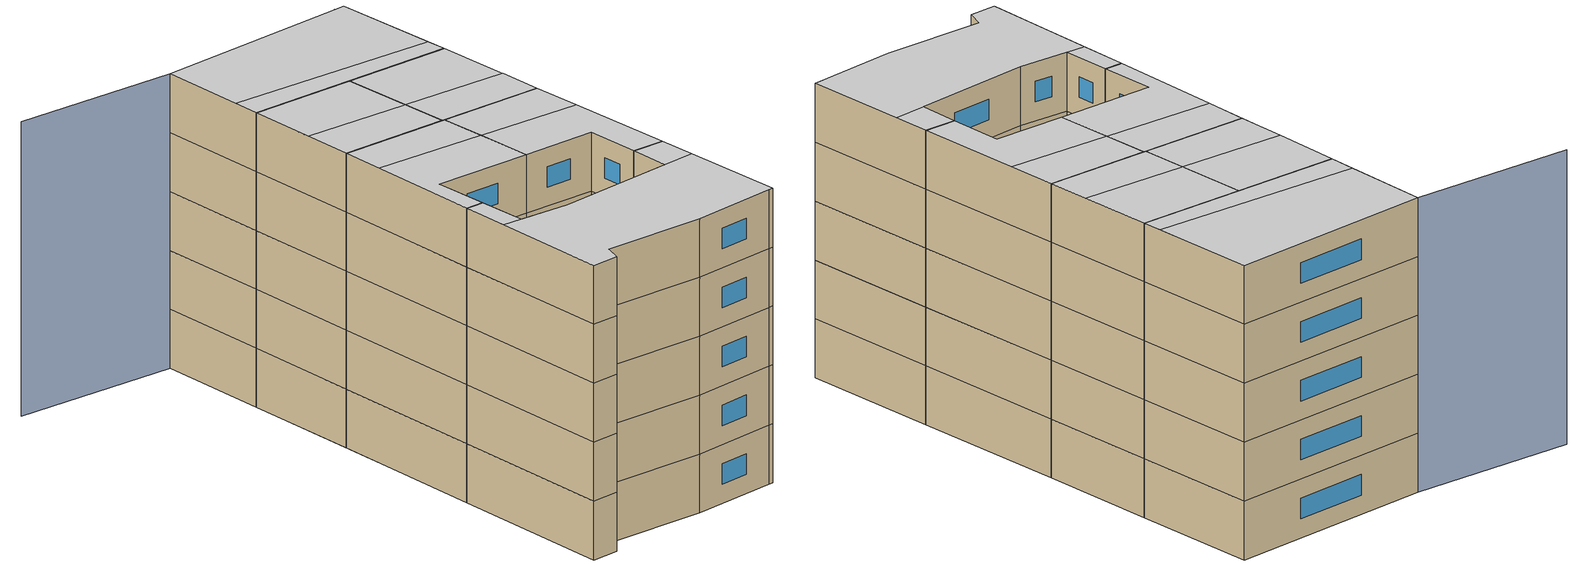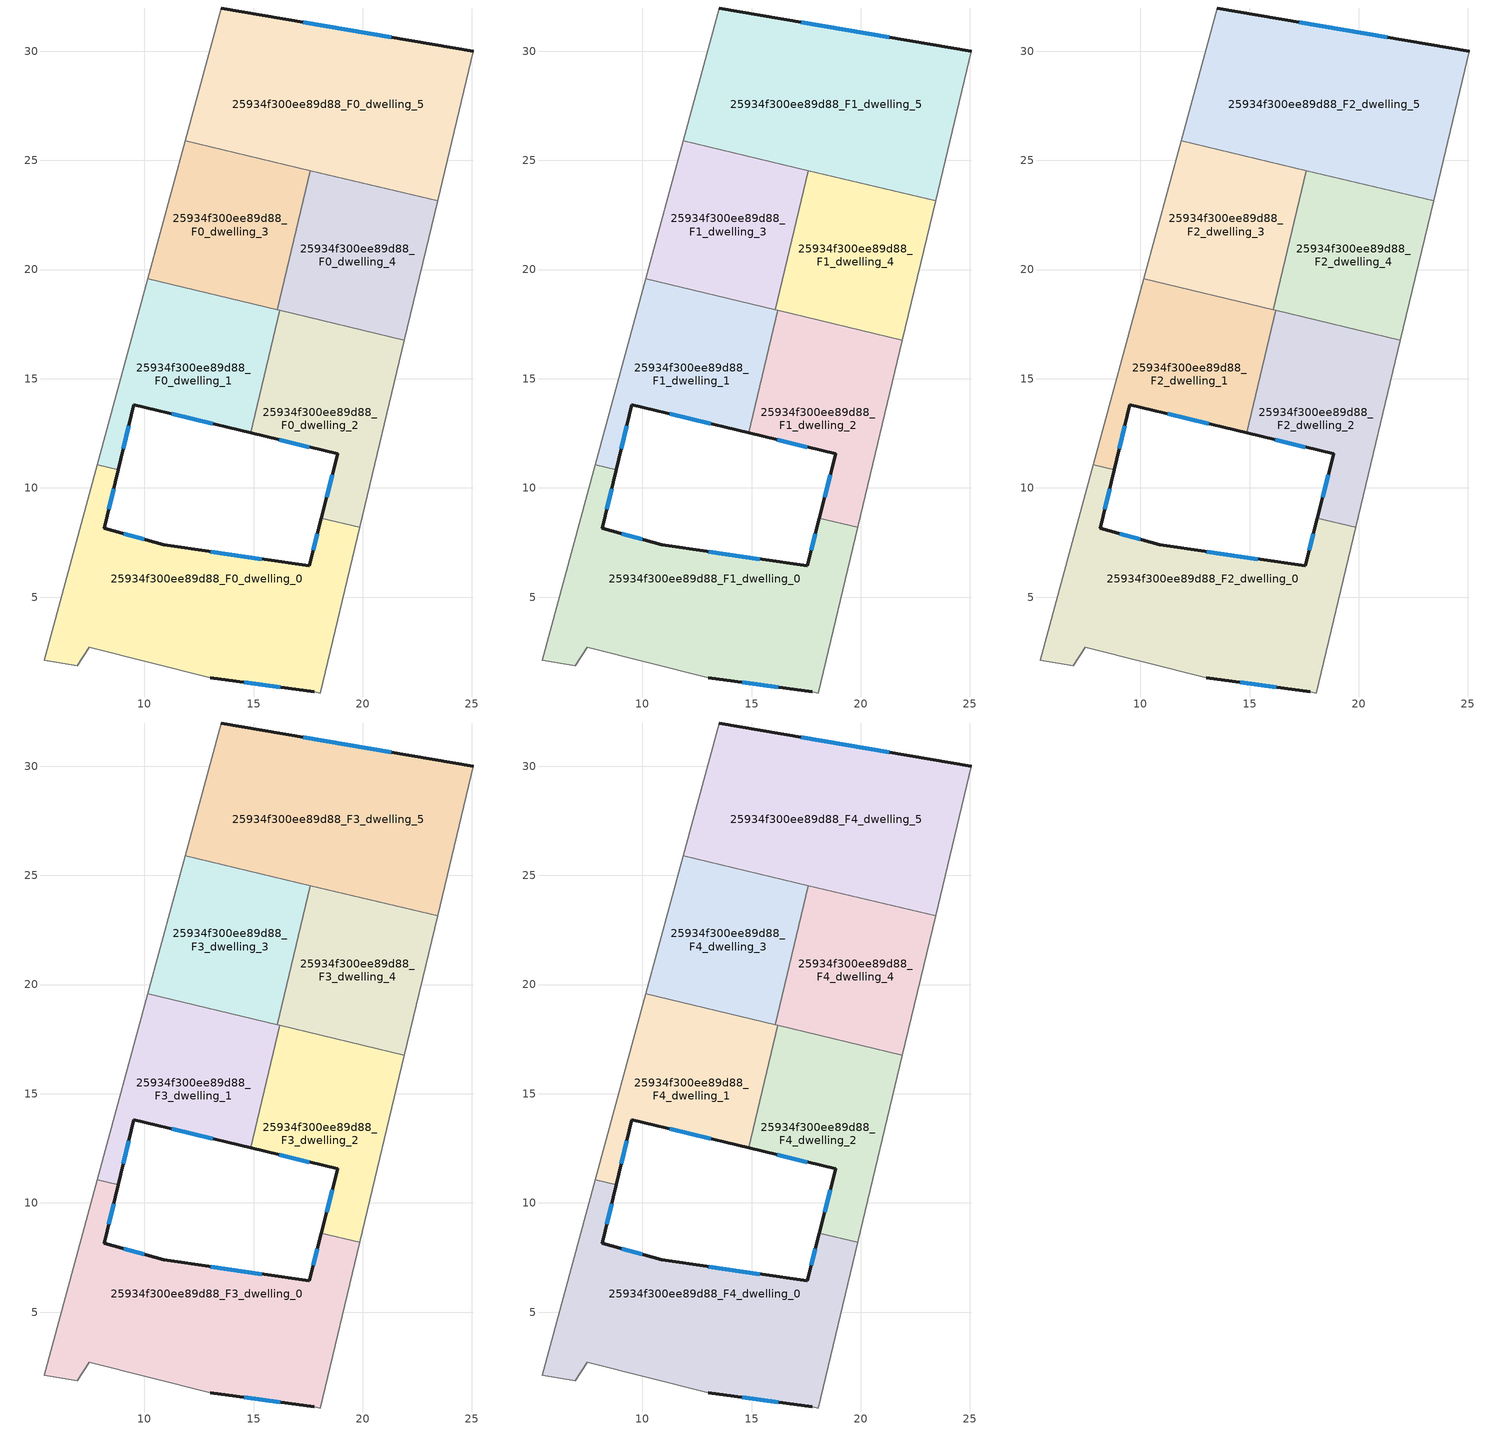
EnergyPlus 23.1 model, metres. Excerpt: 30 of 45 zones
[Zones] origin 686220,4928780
25934f300ee89d88_F0_dwelling_0
 floor ground (EU_floor_Construction): 19.86,8.19 18.05,0.61 17.78,0.66 13.02,1.3 7.48,2.7 6.93,1.85 5.41,2.12 7.84,11.07 8.8,10.83 8.16,8.16 10.88,7.4 17.55,6.43 18.11,8.61 z0
 wall outside (EU_wall_Construction): 18.11,8.61 17.55,6.43 10.88,7.4 8.16,8.16 8.8,10.83 / 13.02,1.3 17.78,0.66 z0:3
 wall adiabatic (EU_wall_Construction): 7.84,11.07 5.41,2.12 6.93,1.85 7.48,2.7 13.02,1.3 / 17.78,0.66 18.05,0.61 19.86,8.19 z0:3
 wall to 25934f300ee89d88_F0_dwelling_1 (EU_wall_Construction): 8.8,10.83 7.84,11.07 z0:3
 wall to 25934f300ee89d88_F0_dwelling_2 (EU_wall_Construction): 19.86,8.19 18.11,8.61 z0:3
 window (EU_Window_Construction): 8.37,9.03 8.59,9.96 / 9.99,7.65 9.04,7.91 / 15.38,6.75 13.05,7.08 / 17.92,7.9 17.73,7.14 / 14.57,1.09 16.23,0.87 z0.98:2.02
25934f300ee89d88_F0_dwelling_1
 floor ground (EU_floor_Construction): 16.21,18.13 14.87,12.52 9.52,13.81 8.8,10.83 7.84,11.07 10.16,19.58 z0
 wall outside (EU_wall_Construction): 8.8,10.83 9.52,13.81 14.87,12.52 z0:3
 wall adiabatic (EU_wall_Construction): 10.16,19.58 7.84,11.07 z0:3
 wall to 25934f300ee89d88_F0_dwelling_2 (EU_wall_Construction): 14.87,12.52 16.21,18.13 z0:3
 wall to 25934f300ee89d88_F0_dwelling_3 (EU_wall_Construction): 16.08,18.16 10.16,19.58 z0:3
 wall to 25934f300ee89d88_F0_dwelling_4 (EU_wall_Construction): 16.21,18.13 16.08,18.16 z0:3
 window (EU_Window_Construction): 9.04,11.8 9.29,12.84 / 11.26,13.39 13.13,12.94 z0.98:2.02
25934f300ee89d88_F0_dwelling_2
 floor ground (EU_floor_Construction): 21.91,16.77 19.86,8.19 18.11,8.61 18.86,11.56 14.87,12.52 16.21,18.13 z0
 wall outside (EU_wall_Construction): 14.87,12.52 18.86,11.56 18.11,8.61 z0:3
 wall adiabatic (EU_wall_Construction): 19.86,8.19 21.91,16.77 z0:3
 wall to 25934f300ee89d88_F0_dwelling_4 (EU_wall_Construction): 21.91,16.77 16.21,18.13 z0:3
 window (EU_Window_Construction): 18.61,10.6 18.35,9.57 / 16.16,12.21 17.56,11.87 z0.98:2.02
25934f300ee89d88_F0_dwelling_3
 floor ground (EU_floor_Construction): 17.6,24.54 16.08,18.16 10.16,19.58 11.88,25.91 z0
 wall adiabatic (EU_wall_Construction): 11.88,25.91 10.16,19.58 z0:3
 wall to 25934f300ee89d88_F0_dwelling_4 (EU_wall_Construction): 16.08,18.16 17.6,24.54 z0:3
 wall to 25934f300ee89d88_F0_dwelling_5 (EU_wall_Construction): 17.6,24.54 11.88,25.91 z0:3
25934f300ee89d88_F0_dwelling_4
 floor ground (EU_floor_Construction): 23.43,23.14 21.91,16.77 16.08,18.16 17.6,24.54 z0
 wall adiabatic (EU_wall_Construction): 21.91,16.77 23.43,23.14 z0:3
 wall to 25934f300ee89d88_F0_dwelling_5 (EU_wall_Construction): 23.43,23.14 17.61,24.54 z0:3
25934f300ee89d88_F0_dwelling_5
 floor ground (EU_floor_Construction): 25.07,30 23.43,23.14 11.88,25.91 13.53,31.98 z0
 wall outside (EU_wall_Construction): 25.07,30 13.53,31.98 z0:3
 wall adiabatic (EU_wall_Construction): 13.53,31.98 11.88,25.91 / 23.43,23.14 25.07,30 z0:3
 window (EU_Window_Construction): 21.32,30.64 17.28,31.34 z0.98:2.02
25934f300ee89d88_F1_dwelling_0
 floor to 25934f300ee89d88_F0_dwelling_0 (EU_floor_Construction): 19.86,8.19 18.05,0.61 17.78,0.66 13.02,1.3 7.48,2.7 6.93,1.85 5.41,2.12 7.84,11.07 8.8,10.83 8.16,8.16 10.88,7.4 17.55,6.43 18.11,8.61 z3
 wall outside (EU_wall_Construction): 18.11,8.61 17.55,6.43 10.88,7.4 8.16,8.16 8.8,10.83 / 13.02,1.3 17.78,0.66 z3:6
 wall adiabatic (EU_wall_Construction): 7.84,11.07 5.41,2.12 6.93,1.85 7.48,2.7 13.02,1.3 / 17.78,0.66 18.05,0.61 19.86,8.19 z3:6
 wall to 25934f300ee89d88_F1_dwelling_1 (EU_wall_Construction): 8.8,10.83 7.84,11.07 z3:6
 wall to 25934f300ee89d88_F1_dwelling_2 (EU_wall_Construction): 19.86,8.19 18.11,8.61 z3:6
 window (EU_Window_Construction): 8.37,9.03 8.59,9.96 / 9.99,7.65 9.04,7.91 / 15.38,6.75 13.05,7.08 / 17.92,7.9 17.73,7.14 / 14.57,1.09 16.23,0.87 z3.98:5.02
25934f300ee89d88_F1_dwelling_1
 floor to 25934f300ee89d88_F0_dwelling_1 (EU_floor_Construction): 16.21,18.13 14.87,12.52 9.52,13.81 8.8,10.83 7.84,11.07 10.16,19.58 z3
 wall outside (EU_wall_Construction): 8.8,10.83 9.52,13.81 14.87,12.52 z3:6
 wall adiabatic (EU_wall_Construction): 10.16,19.58 7.84,11.07 z3:6
 wall to 25934f300ee89d88_F1_dwelling_2 (EU_wall_Construction): 14.87,12.52 16.21,18.13 z3:6
 wall to 25934f300ee89d88_F1_dwelling_3 (EU_wall_Construction): 16.08,18.16 10.16,19.58 z3:6
 wall to 25934f300ee89d88_F1_dwelling_4 (EU_wall_Construction): 16.21,18.13 16.08,18.16 z3:6
 window (EU_Window_Construction): 9.04,11.8 9.29,12.84 / 11.26,13.39 13.13,12.94 z3.98:5.02
25934f300ee89d88_F1_dwelling_2
 floor to 25934f300ee89d88_F0_dwelling_2 (EU_floor_Construction): 21.91,16.77 19.86,8.19 18.11,8.61 18.86,11.56 14.87,12.52 16.21,18.13 z3
 wall outside (EU_wall_Construction): 14.87,12.52 18.86,11.56 18.11,8.61 z3:6
 wall adiabatic (EU_wall_Construction): 19.86,8.19 21.91,16.77 z3:6
 wall to 25934f300ee89d88_F1_dwelling_4 (EU_wall_Construction): 21.91,16.77 16.21,18.13 z3:6
 window (EU_Window_Construction): 18.61,10.6 18.35,9.57 / 16.16,12.21 17.56,11.87 z3.98:5.02
25934f300ee89d88_F1_dwelling_3
 floor to 25934f300ee89d88_F0_dwelling_3 (EU_floor_Construction): 17.6,24.54 16.08,18.16 10.16,19.58 11.88,25.91 z3
 wall adiabatic (EU_wall_Construction): 11.88,25.91 10.16,19.58 z3:6
 wall to 25934f300ee89d88_F1_dwelling_4 (EU_wall_Construction): 16.08,18.16 17.6,24.54 z3:6
 wall to 25934f300ee89d88_F1_dwelling_5 (EU_wall_Construction): 17.6,24.54 11.88,25.91 z3:6
25934f300ee89d88_F1_dwelling_4
 floor to 25934f300ee89d88_F0_dwelling_4 (EU_floor_Construction): 23.43,23.14 21.91,16.77 16.08,18.16 17.6,24.54 z3
 wall adiabatic (EU_wall_Construction): 21.91,16.77 23.43,23.14 z3:6
 wall to 25934f300ee89d88_F1_dwelling_5 (EU_wall_Construction): 23.43,23.14 17.61,24.54 z3:6
25934f300ee89d88_F1_dwelling_5
 floor to 25934f300ee89d88_F0_dwelling_5 (EU_floor_Construction): 25.07,30 23.43,23.14 11.88,25.91 13.53,31.98 z3
 wall outside (EU_wall_Construction): 25.07,30 13.53,31.98 z3:6
 wall adiabatic (EU_wall_Construction): 13.53,31.98 11.88,25.91 / 23.43,23.14 25.07,30 z3:6
 window (EU_Window_Construction): 21.32,30.64 17.28,31.34 z3.98:5.02
25934f300ee89d88_F2_dwelling_0
 floor to 25934f300ee89d88_F1_dwelling_0 (EU_floor_Construction): 19.86,8.19 18.05,0.61 17.78,0.66 13.02,1.3 7.48,2.7 6.93,1.85 5.41,2.12 7.84,11.07 8.8,10.83 8.16,8.16 10.88,7.4 17.55,6.43 18.11,8.61 z6
 wall outside (EU_wall_Construction): 18.11,8.61 17.55,6.43 10.88,7.4 8.16,8.16 8.8,10.83 / 13.02,1.3 17.78,0.66 z6:9
 wall adiabatic (EU_wall_Construction): 7.84,11.07 5.41,2.12 6.93,1.85 7.48,2.7 13.02,1.3 / 17.78,0.66 18.05,0.61 19.86,8.19 z6:9
 wall to 25934f300ee89d88_F2_dwelling_1 (EU_wall_Construction): 8.8,10.83 7.84,11.07 z6:9
 wall to 25934f300ee89d88_F2_dwelling_2 (EU_wall_Construction): 19.86,8.19 18.11,8.61 z6:9
 window (EU_Window_Construction): 8.37,9.03 8.59,9.96 / 9.99,7.65 9.04,7.91 / 15.38,6.75 13.05,7.08 / 17.92,7.9 17.73,7.14 / 14.57,1.09 16.23,0.87 z6.98:8.02
25934f300ee89d88_F2_dwelling_1
 floor to 25934f300ee89d88_F1_dwelling_1 (EU_floor_Construction): 16.21,18.13 14.87,12.52 9.52,13.81 8.8,10.83 7.84,11.07 10.16,19.58 z6
 wall outside (EU_wall_Construction): 8.8,10.83 9.52,13.81 14.87,12.52 z6:9
 wall adiabatic (EU_wall_Construction): 10.16,19.58 7.84,11.07 z6:9
 wall to 25934f300ee89d88_F2_dwelling_2 (EU_wall_Construction): 14.87,12.52 16.21,18.13 z6:9
 wall to 25934f300ee89d88_F2_dwelling_3 (EU_wall_Construction): 16.08,18.16 10.16,19.58 z6:9
 wall to 25934f300ee89d88_F2_dwelling_4 (EU_wall_Construction): 16.21,18.13 16.08,18.16 z6:9
 window (EU_Window_Construction): 9.04,11.8 9.29,12.84 / 11.26,13.39 13.13,12.94 z6.98:8.02
25934f300ee89d88_F2_dwelling_2
 floor to 25934f300ee89d88_F1_dwelling_2 (EU_floor_Construction): 21.91,16.77 19.86,8.19 18.11,8.61 18.86,11.56 14.87,12.52 16.21,18.13 z6
 wall outside (EU_wall_Construction): 14.87,12.52 18.86,11.56 18.11,8.61 z6:9
 wall adiabatic (EU_wall_Construction): 19.86,8.19 21.91,16.77 z6:9
 wall to 25934f300ee89d88_F2_dwelling_4 (EU_wall_Construction): 21.91,16.77 16.21,18.13 z6:9
 window (EU_Window_Construction): 18.61,10.6 18.35,9.57 / 16.16,12.21 17.56,11.87 z6.98:8.02
25934f300ee89d88_F2_dwelling_3
 floor to 25934f300ee89d88_F1_dwelling_3 (EU_floor_Construction): 17.6,24.54 16.08,18.16 10.16,19.58 11.88,25.91 z6
 wall adiabatic (EU_wall_Construction): 11.88,25.91 10.16,19.58 z6:9
 wall to 25934f300ee89d88_F2_dwelling_4 (EU_wall_Construction): 16.08,18.16 17.6,24.54 z6:9
 wall to 25934f300ee89d88_F2_dwelling_5 (EU_wall_Construction): 17.6,24.54 11.88,25.91 z6:9
25934f300ee89d88_F2_dwelling_4
 floor to 25934f300ee89d88_F1_dwelling_4 (EU_floor_Construction): 23.43,23.14 21.91,16.77 16.08,18.16 17.6,24.54 z6
 wall adiabatic (EU_wall_Construction): 21.91,16.77 23.43,23.14 z6:9
 wall to 25934f300ee89d88_F2_dwelling_5 (EU_wall_Construction): 23.43,23.14 17.61,24.54 z6:9
25934f300ee89d88_F2_dwelling_5
 floor to 25934f300ee89d88_F1_dwelling_5 (EU_floor_Construction): 25.07,30 23.43,23.14 11.88,25.91 13.53,31.98 z6
 wall outside (EU_wall_Construction): 25.07,30 13.53,31.98 z6:9
 wall adiabatic (EU_wall_Construction): 13.53,31.98 11.88,25.91 / 23.43,23.14 25.07,30 z6:9
 window (EU_Window_Construction): 21.32,30.64 17.28,31.34 z6.98:8.02
25934f300ee89d88_F3_dwelling_0
 floor to 25934f300ee89d88_F2_dwelling_0 (EU_floor_Construction): 19.86,8.19 18.05,0.61 17.78,0.66 13.02,1.3 7.48,2.7 6.93,1.85 5.41,2.12 7.84,11.07 8.8,10.83 8.16,8.16 10.88,7.4 17.55,6.43 18.11,8.61 z9
 wall outside (EU_wall_Construction): 18.11,8.61 17.55,6.43 10.88,7.4 8.16,8.16 8.8,10.83 / 13.02,1.3 17.78,0.66 z9:12
 wall adiabatic (EU_wall_Construction): 7.84,11.07 5.41,2.12 6.93,1.85 7.48,2.7 13.02,1.3 / 17.78,0.66 18.05,0.61 19.86,8.19 z9:12
 wall to 25934f300ee89d88_F3_dwelling_1 (EU_wall_Construction): 8.8,10.83 7.84,11.07 z9:12
 wall to 25934f300ee89d88_F3_dwelling_2 (EU_wall_Construction): 19.86,8.19 18.11,8.61 z9:12
 window (EU_Window_Construction): 8.37,9.03 8.59,9.96 / 9.99,7.65 9.04,7.91 / 15.38,6.75 13.05,7.08 / 17.92,7.9 17.73,7.14 / 14.57,1.09 16.23,0.87 z9.98:11.02
25934f300ee89d88_F3_dwelling_1
 floor to 25934f300ee89d88_F2_dwelling_1 (EU_floor_Construction): 16.21,18.13 14.87,12.52 9.52,13.81 8.8,10.83 7.84,11.07 10.16,19.58 z9
 wall outside (EU_wall_Construction): 8.8,10.83 9.52,13.81 14.87,12.52 z9:12
 wall adiabatic (EU_wall_Construction): 10.16,19.58 7.84,11.07 z9:12
 wall to 25934f300ee89d88_F3_dwelling_2 (EU_wall_Construction): 14.87,12.52 16.21,18.13 z9:12
 wall to 25934f300ee89d88_F3_dwelling_3 (EU_wall_Construction): 16.08,18.16 10.16,19.58 z9:12
 wall to 25934f300ee89d88_F3_dwelling_4 (EU_wall_Construction): 16.21,18.13 16.08,18.16 z9:12
 window (EU_Window_Construction): 9.04,11.8 9.29,12.84 / 11.26,13.39 13.13,12.94 z9.98:11.02
25934f300ee89d88_F3_dwelling_2
 floor to 25934f300ee89d88_F2_dwelling_2 (EU_floor_Construction): 21.91,16.77 19.86,8.19 18.11,8.61 18.86,11.56 14.87,12.52 16.21,18.13 z9
 wall outside (EU_wall_Construction): 14.87,12.52 18.86,11.56 18.11,8.61 z9:12
 wall adiabatic (EU_wall_Construction): 19.86,8.19 21.91,16.77 z9:12
 wall to 25934f300ee89d88_F3_dwelling_4 (EU_wall_Construction): 21.91,16.77 16.21,18.13 z9:12
 window (EU_Window_Construction): 18.61,10.6 18.35,9.57 / 16.16,12.21 17.56,11.87 z9.98:11.02
25934f300ee89d88_F3_dwelling_3
 floor to 25934f300ee89d88_F2_dwelling_3 (EU_floor_Construction): 17.6,24.54 16.08,18.16 10.16,19.58 11.88,25.91 z9
 wall adiabatic (EU_wall_Construction): 11.88,25.91 10.16,19.58 z9:12
 wall to 25934f300ee89d88_F3_dwelling_4 (EU_wall_Construction): 16.08,18.16 17.6,24.54 z9:12
 wall to 25934f300ee89d88_F3_dwelling_5 (EU_wall_Construction): 17.6,24.54 11.88,25.91 z9:12
25934f300ee89d88_F3_dwelling_4
 floor to 25934f300ee89d88_F2_dwelling_4 (EU_floor_Construction): 23.43,23.14 21.91,16.77 16.08,18.16 17.6,24.54 z9
 wall adiabatic (EU_wall_Construction): 21.91,16.77 23.43,23.14 z9:12
 wall to 25934f300ee89d88_F3_dwelling_5 (EU_wall_Construction): 23.43,23.14 17.61,24.54 z9:12
25934f300ee89d88_F3_dwelling_5
 floor to 25934f300ee89d88_F2_dwelling_5 (EU_floor_Construction): 25.07,30 23.43,23.14 11.88,25.91 13.53,31.98 z9
 wall outside (EU_wall_Construction): 25.07,30 13.53,31.98 z9:12
 wall adiabatic (EU_wall_Construction): 13.53,31.98 11.88,25.91 / 23.43,23.14 25.07,30 z9:12
 window (EU_Window_Construction): 21.32,30.64 17.28,31.34 z9.98:11.02
25934f300ee89d88_F4_dwelling_0
 floor to 25934f300ee89d88_F3_dwelling_0 (EU_floor_Construction): 19.86,8.19 18.05,0.61 17.78,0.66 13.02,1.3 7.48,2.7 6.93,1.85 5.41,2.12 7.84,11.07 8.8,10.83 8.16,8.16 10.88,7.4 17.55,6.43 18.11,8.61 z12
 wall outside (EU_wall_Construction): 18.11,8.61 17.55,6.43 10.88,7.4 8.16,8.16 8.8,10.83 / 13.02,1.3 17.78,0.66 z12:15
 wall adiabatic (EU_wall_Construction): 7.84,11.07 5.41,2.12 6.93,1.85 7.48,2.7 13.02,1.3 / 17.78,0.66 18.05,0.61 19.86,8.19 z12:15
 wall to 25934f300ee89d88_F4_dwelling_1 (EU_wall_Construction): 8.8,10.83 7.84,11.07 z12:15
 wall to 25934f300ee89d88_F4_dwelling_2 (EU_wall_Construction): 19.86,8.19 18.11,8.61 z12:15
 window (EU_Window_Construction): 8.37,9.03 8.59,9.96 / 9.99,7.65 9.04,7.91 / 15.38,6.75 13.05,7.08 / 17.92,7.9 17.73,7.14 / 14.57,1.09 16.23,0.87 z12.98:14.02
 ceiling to 25934f300ee89d88_F5_dwelling_0 (EU_floor_Construction): 18.05,0.61 19.38,6.17 17.55,6.43 10.88,7.4 8.16,8.17 7.13,8.45 5.41,2.12 6.93,1.85 7.48,2.7 13.02,1.3 17.78,0.66 z15
 ceiling to 25934f300ee89d88_F5_dwelling_1 (EU_floor_Construction): 19.38,6.17 19.86,8.19 18.11,8.61 17.55,6.43 z15; 8.16,8.17 8.8,10.83 7.84,11.07 7.13,8.45 z15
25934f300ee89d88_F4_dwelling_1
 floor to 25934f300ee89d88_F3_dwelling_1 (EU_floor_Construction): 16.21,18.13 14.87,12.52 9.52,13.81 8.8,10.83 7.84,11.07 10.16,19.58 z12
 wall outside (EU_wall_Construction): 8.8,10.83 9.52,13.81 14.87,12.52 z12:15
 wall adiabatic (EU_wall_Construction): 10.16,19.58 7.84,11.07 z12:15
 wall to 25934f300ee89d88_F4_dwelling_2 (EU_wall_Construction): 14.87,12.52 16.21,18.13 z12:15
 wall to 25934f300ee89d88_F4_dwelling_3 (EU_wall_Construction): 16.08,18.16 10.16,19.58 z12:15
 wall to 25934f300ee89d88_F4_dwelling_4 (EU_wall_Construction): 16.21,18.13 16.08,18.16 z12:15
 window (EU_Window_Construction): 9.04,11.8 9.29,12.84 / 11.26,13.39 13.13,12.94 z12.98:14.02
 ceiling to 25934f300ee89d88_F5_dwelling_1 (EU_floor_Construction): 14.87,12.52 15.6,15.61 9.52,17.26 7.84,11.07 8.8,10.83 9.52,13.81 z15
 ceiling to 25934f300ee89d88_F5_dwelling_2 (EU_floor_Construction): 15.6,15.61 16.21,18.13 10.16,19.58 9.52,17.26 z15
25934f300ee89d88_F4_dwelling_2
 floor to 25934f300ee89d88_F3_dwelling_2 (EU_floor_Construction): 21.91,16.77 19.86,8.19 18.11,8.61 18.86,11.56 14.87,12.52 16.21,18.13 z12
 wall outside (EU_wall_Construction): 14.87,12.52 18.86,11.56 18.11,8.61 z12:15
 wall adiabatic (EU_wall_Construction): 19.86,8.19 21.91,16.77 z12:15
 wall to 25934f300ee89d88_F4_dwelling_4 (EU_wall_Construction): 21.91,16.77 16.21,18.13 z12:15
 window (EU_Window_Construction): 18.61,10.6 18.35,9.57 / 16.16,12.21 17.56,11.87 z12.98:14.02
 ceiling to 25934f300ee89d88_F5_dwelling_2 (EU_floor_Construction): 21.26,14.06 21.91,16.77 16.21,18.13 15.6,15.61 z15
 ceiling to 25934f300ee89d88_F5_dwelling_1 (EU_floor_Construction): 19.86,8.19 21.26,14.06 15.6,15.61 14.87,12.52 18.86,11.56 18.11,8.61 z15
25934f300ee89d88_F4_dwelling_3
 floor to 25934f300ee89d88_F3_dwelling_3 (EU_floor_Construction): 17.6,24.54 16.08,18.16 10.16,19.58 11.88,25.91 z12
 wall adiabatic (EU_wall_Construction): 11.88,25.91 10.16,19.58 z12:15
 wall to 25934f300ee89d88_F4_dwelling_4 (EU_wall_Construction): 16.08,18.16 17.6,24.54 z12:15
 wall to 25934f300ee89d88_F4_dwelling_5 (EU_wall_Construction): 17.6,24.54 11.88,25.91 z12:15
 ceiling adiabatic (EU_roof_Construction): 16.69,20.7 17.6,24.54 11.88,25.91 10.89,22.28 z15
 ceiling to 25934f300ee89d88_F5_dwelling_2 (EU_floor_Construction): 16.08,18.16 16.69,20.7 10.89,22.28 10.16,19.58 z15
25934f300ee89d88_F4_dwelling_4
 floor to 25934f300ee89d88_F3_dwelling_4 (EU_floor_Construction): 23.43,23.14 21.91,16.77 16.08,18.16 17.6,24.54 z12
 wall adiabatic (EU_wall_Construction): 21.91,16.77 23.43,23.14 z12:15
 wall to 25934f300ee89d88_F4_dwelling_5 (EU_wall_Construction): 23.43,23.14 17.61,24.54 z12:15
 ceiling to 25934f300ee89d88_F5_dwelling_2 (EU_floor_Construction): 21.91,16.77 22.47,19.12 16.69,20.7 16.08,18.16 z15
 ceiling adiabatic (EU_roof_Construction): 21.91,16.77 23.43,23.14 17.6,24.54 16.69,20.7 22.47,19.12 z15
25934f300ee89d88_F4_dwelling_5
 floor to 25934f300ee89d88_F3_dwelling_5 (EU_floor_Construction): 25.07,30 23.43,23.14 11.88,25.91 13.53,31.98 z12
 wall outside (EU_wall_Construction): 25.07,30 13.53,31.98 z12:15
 wall adiabatic (EU_wall_Construction): 13.53,31.98 11.88,25.91 / 23.43,23.14 25.07,30 z12:15
 window (EU_Window_Construction): 21.32,30.64 17.28,31.34 z12.98:14.02
 ceiling to 25934f300ee89d88_F5_dwelling_4 (EU_floor_Construction): 23.7,24.25 25.07,30 13.53,31.98 12.27,27.36 z15
 ceiling to 25934f300ee89d88_F5_dwelling_3 (EU_floor_Construction): 23.43,23.15 23.7,24.25 12.27,27.36 11.88,25.91 z15
shading: 4.68,34.39 13.53,31.98 / 13.53,31.98 5.44,2.23 / 18.05,0.61 24.48,30.13 z0:15
[Building]
EU S2 Campaign: North Axis=0; Terrain=City; Solar Distribution=FullExterior
[Site:Location]
Bologna: Latitude=44.5; Longitude=11.25; Time Zone=1; Elevation=37
[SizingPeriod:WeatherFileDays]
AnnualSizingPeriod: Begin Month=1; Begin Day of Month=1; End Month=12; End Day of Month=31; Day of Week for Start Day=Monday; Use Weather File Daylight Saving Period=No; Use Weather File Rain and Snow Indicators=No
[MATERIAL]
EU_InternalMass_Material: Roughness=MediumRough; Thickness=0.1; Conductivity=1; Density=1800; Specific Heat=900; Thermal Absorptance=0.9; Solar Absorptance=0.7; Visible Absorptance=0.7
[MATERIAL:NOMASS] Roughness=MediumRough; Thermal Absorptance=0.9; Solar Absorptance=0.7; Visible Absorptance=0.7
Name | Thermal Resistance
EU_wall_NoMass | 0.905828
EU_roof_NoMass | 0.37593
EU_floor_NoMass | 0.67114
[WINDOWMATERIAL:SIMPLEGLAZINGSYSTEM]
EU_Window_SimpleGlazing: UFactor=4.52486; Solar Heat Gain Coefficient=0.85; Visible Transmittance=0.85
[CONSTRUCTION]
EU_wall_Construction: EU_wall_NoMass
EU_roof_Construction: EU_roof_NoMass
EU_floor_Construction: EU_floor_NoMass
EU_Window_Construction: EU_Window_SimpleGlazing
EU_InternalMass_Construction: EU_InternalMass_Material
[ZONE] Type=1; Multiplier=1; Ceiling Height=autocalculate; Floor Area=autocalculate; Part of Total Floor Area=Yes
Name | Volume
25934f300ee89d88_F0_dwelling_0; 25934f300ee89d88_F1_dwelling_0; 25934f300ee89d88_F2_dwelling_0; 25934f300ee89d88_F3_dwelling_0; 25934f300ee89d88_F4_dwelling_0 | 235.623
25934f300ee89d88_F0_dwelling_1; 25934f300ee89d88_F1_dwelling_1; 25934f300ee89d88_F2_dwelling_1; 25934f300ee89d88_F3_dwelling_1; 25934f300ee89d88_F4_dwelling_1 | 117.817
25934f300ee89d88_F0_dwelling_2; 25934f300ee89d88_F1_dwelling_2; 25934f300ee89d88_F2_dwelling_2; 25934f300ee89d88_F3_dwelling_2; 25934f300ee89d88_F4_dwelling_2 | 117.799
25934f300ee89d88_F0_dwelling_3; 25934f300ee89d88_F1_dwelling_3; 25934f300ee89d88_F2_dwelling_3; 25934f300ee89d88_F3_dwelling_3; 25934f300ee89d88_F4_dwelling_3 | 117.818
25934f300ee89d88_F0_dwelling_4; 25934f300ee89d88_F1_dwelling_4; 25934f300ee89d88_F2_dwelling_4; 25934f300ee89d88_F3_dwelling_4; 25934f300ee89d88_F4_dwelling_4 | 117.802
25934f300ee89d88_F0_dwelling_5; 25934f300ee89d88_F1_dwelling_5; 25934f300ee89d88_F2_dwelling_5; 25934f300ee89d88_F3_dwelling_5; 25934f300ee89d88_F4_dwelling_5 | 235.605
[INTERNALMASS] Construction=EU_InternalMass_Construction
Name | Zone or ZoneList | Surface Area
25934f300ee89d88_F0_dwelling_0_EU_InternalMass | 25934f300ee89d88_F0_dwelling_0 | 78.5402
25934f300ee89d88_F0_dwelling_1_EU_InternalMass | 25934f300ee89d88_F0_dwelling_1 | 39.2723
25934f300ee89d88_F0_dwelling_2_EU_InternalMass | 25934f300ee89d88_F0_dwelling_2 | 39.2666
25934f300ee89d88_F0_dwelling_3_EU_InternalMass | 25934f300ee89d88_F0_dwelling_3 | 39.2727
25934f300ee89d88_F0_dwelling_4_EU_InternalMass | 25934f300ee89d88_F0_dwelling_4 | 39.2671
25934f300ee89d88_F0_dwelling_5_EU_InternalMass | 25934f300ee89d88_F0_dwelling_5 | 78.5356
25934f300ee89d88_F1_dwelling_0_EU_InternalMass | 25934f300ee89d88_F1_dwelling_0 | 78.5402
25934f300ee89d88_F1_dwelling_1_EU_InternalMass | 25934f300ee89d88_F1_dwelling_1 | 39.2723
25934f300ee89d88_F1_dwelling_2_EU_InternalMass | 25934f300ee89d88_F1_dwelling_2 | 39.2666
25934f300ee89d88_F1_dwelling_3_EU_InternalMass | 25934f300ee89d88_F1_dwelling_3 | 39.2727
25934f300ee89d88_F1_dwelling_4_EU_InternalMass | 25934f300ee89d88_F1_dwelling_4 | 39.2671
25934f300ee89d88_F1_dwelling_5_EU_InternalMass | 25934f300ee89d88_F1_dwelling_5 | 78.5356
25934f300ee89d88_F2_dwelling_0_EU_InternalMass | 25934f300ee89d88_F2_dwelling_0 | 78.5402
25934f300ee89d88_F2_dwelling_1_EU_InternalMass | 25934f300ee89d88_F2_dwelling_1 | 39.2723
25934f300ee89d88_F2_dwelling_2_EU_InternalMass | 25934f300ee89d88_F2_dwelling_2 | 39.2666
25934f300ee89d88_F2_dwelling_3_EU_InternalMass | 25934f300ee89d88_F2_dwelling_3 | 39.2727
25934f300ee89d88_F2_dwelling_4_EU_InternalMass | 25934f300ee89d88_F2_dwelling_4 | 39.2671
25934f300ee89d88_F2_dwelling_5_EU_InternalMass | 25934f300ee89d88_F2_dwelling_5 | 78.5356
25934f300ee89d88_F3_dwelling_0_EU_InternalMass | 25934f300ee89d88_F3_dwelling_0 | 78.5402
25934f300ee89d88_F3_dwelling_1_EU_InternalMass | 25934f300ee89d88_F3_dwelling_1 | 39.2723
25934f300ee89d88_F3_dwelling_2_EU_InternalMass | 25934f300ee89d88_F3_dwelling_2 | 39.2666
25934f300ee89d88_F3_dwelling_3_EU_InternalMass | 25934f300ee89d88_F3_dwelling_3 | 39.2727
25934f300ee89d88_F3_dwelling_4_EU_InternalMass | 25934f300ee89d88_F3_dwelling_4 | 39.2671
25934f300ee89d88_F3_dwelling_5_EU_InternalMass | 25934f300ee89d88_F3_dwelling_5 | 78.5356
25934f300ee89d88_F4_dwelling_0_EU_InternalMass | 25934f300ee89d88_F4_dwelling_0 | 78.5402
25934f300ee89d88_F4_dwelling_1_EU_InternalMass | 25934f300ee89d88_F4_dwelling_1 | 39.2723
25934f300ee89d88_F4_dwelling_2_EU_InternalMass | 25934f300ee89d88_F4_dwelling_2 | 39.2666
25934f300ee89d88_F4_dwelling_3_EU_InternalMass | 25934f300ee89d88_F4_dwelling_3 | 39.2727
25934f300ee89d88_F4_dwelling_4_EU_InternalMass | 25934f300ee89d88_F4_dwelling_4 | 39.2671
25934f300ee89d88_F4_dwelling_5_EU_InternalMass | 25934f300ee89d88_F4_dwelling_5 | 78.5356
[OTHEREQUIPMENT] Fuel Type=Electricity; Design Level Calculation Method=Watts/Area; Power per Zone Floor Area=1; Fraction Latent=0; Fraction Radiant=0; Fraction Lost=0; Carbon Dioxide Generation Rate=0; EndUse Subcategory=EU_Step8_InternalGains
Name | Zone or ZoneList or Space or SpaceList | Schedule
EU_Step8_InternalGain_25934f300ee89d88_F0_dwelling_0_f000 | 25934f300ee89d88_F0_dwelling_0 | EU_Step8_GainSchedule_25934f300ee89d88_F0_dwelling_0_f000
EU_Step8_InternalGain_25934f300ee89d88_F0_dwelling_1_f000 | 25934f300ee89d88_F0_dwelling_1 | EU_Step8_GainSchedule_25934f300ee89d88_F0_dwelling_1_f000
EU_Step8_InternalGain_25934f300ee89d88_F0_dwelling_2_f000 | 25934f300ee89d88_F0_dwelling_2 | EU_Step8_GainSchedule_25934f300ee89d88_F0_dwelling_2_f000
EU_Step8_InternalGain_25934f300ee89d88_F0_dwelling_3_f000 | 25934f300ee89d88_F0_dwelling_3 | EU_Step8_GainSchedule_25934f300ee89d88_F0_dwelling_3_f000
EU_Step8_InternalGain_25934f300ee89d88_F0_dwelling_4_f000 | 25934f300ee89d88_F0_dwelling_4 | EU_Step8_GainSchedule_25934f300ee89d88_F0_dwelling_4_f000
EU_Step8_InternalGain_25934f300ee89d88_F0_dwelling_5_f000 | 25934f300ee89d88_F0_dwelling_5 | EU_Step8_GainSchedule_25934f300ee89d88_F0_dwelling_5_f000
EU_Step8_InternalGain_25934f300ee89d88_F1_dwelling_0_f000 | 25934f300ee89d88_F1_dwelling_0 | EU_Step8_GainSchedule_25934f300ee89d88_F1_dwelling_0_f000
EU_Step8_InternalGain_25934f300ee89d88_F1_dwelling_1_f000 | 25934f300ee89d88_F1_dwelling_1 | EU_Step8_GainSchedule_25934f300ee89d88_F1_dwelling_1_f000
EU_Step8_InternalGain_25934f300ee89d88_F1_dwelling_2_f000 | 25934f300ee89d88_F1_dwelling_2 | EU_Step8_GainSchedule_25934f300ee89d88_F1_dwelling_2_f000
EU_Step8_InternalGain_25934f300ee89d88_F1_dwelling_3_f000 | 25934f300ee89d88_F1_dwelling_3 | EU_Step8_GainSchedule_25934f300ee89d88_F1_dwelling_3_f000
EU_Step8_InternalGain_25934f300ee89d88_F1_dwelling_4_f000 | 25934f300ee89d88_F1_dwelling_4 | EU_Step8_GainSchedule_25934f300ee89d88_F1_dwelling_4_f000
EU_Step8_InternalGain_25934f300ee89d88_F1_dwelling_5_f000 | 25934f300ee89d88_F1_dwelling_5 | EU_Step8_GainSchedule_25934f300ee89d88_F1_dwelling_5_f000
EU_Step8_InternalGain_25934f300ee89d88_F2_dwelling_0_f000 | 25934f300ee89d88_F2_dwelling_0 | EU_Step8_GainSchedule_25934f300ee89d88_F2_dwelling_0_f000
EU_Step8_InternalGain_25934f300ee89d88_F2_dwelling_1_f000 | 25934f300ee89d88_F2_dwelling_1 | EU_Step8_GainSchedule_25934f300ee89d88_F2_dwelling_1_f000
EU_Step8_InternalGain_25934f300ee89d88_F2_dwelling_2_f000 | 25934f300ee89d88_F2_dwelling_2 | EU_Step8_GainSchedule_25934f300ee89d88_F2_dwelling_2_f000
EU_Step8_InternalGain_25934f300ee89d88_F2_dwelling_3_f000 | 25934f300ee89d88_F2_dwelling_3 | EU_Step8_GainSchedule_25934f300ee89d88_F2_dwelling_3_f000
EU_Step8_InternalGain_25934f300ee89d88_F2_dwelling_4_f000 | 25934f300ee89d88_F2_dwelling_4 | EU_Step8_GainSchedule_25934f300ee89d88_F2_dwelling_4_f000
EU_Step8_InternalGain_25934f300ee89d88_F2_dwelling_5_f000 | 25934f300ee89d88_F2_dwelling_5 | EU_Step8_GainSchedule_25934f300ee89d88_F2_dwelling_5_f000
EU_Step8_InternalGain_25934f300ee89d88_F3_dwelling_0_f000 | 25934f300ee89d88_F3_dwelling_0 | EU_Step8_GainSchedule_25934f300ee89d88_F3_dwelling_0_f000
EU_Step8_InternalGain_25934f300ee89d88_F3_dwelling_1_f000 | 25934f300ee89d88_F3_dwelling_1 | EU_Step8_GainSchedule_25934f300ee89d88_F3_dwelling_1_f000
EU_Step8_InternalGain_25934f300ee89d88_F3_dwelling_2_f000 | 25934f300ee89d88_F3_dwelling_2 | EU_Step8_GainSchedule_25934f300ee89d88_F3_dwelling_2_f000
EU_Step8_InternalGain_25934f300ee89d88_F3_dwelling_3_f000 | 25934f300ee89d88_F3_dwelling_3 | EU_Step8_GainSchedule_25934f300ee89d88_F3_dwelling_3_f000
EU_Step8_InternalGain_25934f300ee89d88_F3_dwelling_4_f000 | 25934f300ee89d88_F3_dwelling_4 | EU_Step8_GainSchedule_25934f300ee89d88_F3_dwelling_4_f000
EU_Step8_InternalGain_25934f300ee89d88_F3_dwelling_5_f000 | 25934f300ee89d88_F3_dwelling_5 | EU_Step8_GainSchedule_25934f300ee89d88_F3_dwelling_5_f000
EU_Step8_InternalGain_25934f300ee89d88_F4_dwelling_0_f000 | 25934f300ee89d88_F4_dwelling_0 | EU_Step8_GainSchedule_25934f300ee89d88_F4_dwelling_0_f000
EU_Step8_InternalGain_25934f300ee89d88_F4_dwelling_1_f000 | 25934f300ee89d88_F4_dwelling_1 | EU_Step8_GainSchedule_25934f300ee89d88_F4_dwelling_1_f000
EU_Step8_InternalGain_25934f300ee89d88_F4_dwelling_2_f000 | 25934f300ee89d88_F4_dwelling_2 | EU_Step8_GainSchedule_25934f300ee89d88_F4_dwelling_2_f000
EU_Step8_InternalGain_25934f300ee89d88_F4_dwelling_3_f000 | 25934f300ee89d88_F4_dwelling_3 | EU_Step8_GainSchedule_25934f300ee89d88_F4_dwelling_3_f000
EU_Step8_InternalGain_25934f300ee89d88_F4_dwelling_4_f000 | 25934f300ee89d88_F4_dwelling_4 | EU_Step8_GainSchedule_25934f300ee89d88_F4_dwelling_4_f000
EU_Step8_InternalGain_25934f300ee89d88_F4_dwelling_5_f000 | 25934f300ee89d88_F4_dwelling_5 | EU_Step8_GainSchedule_25934f300ee89d88_F4_dwelling_5_f000
[ZONEVENTILATION:DESIGNFLOWRATE] Schedule=EU_AlwaysOn; Design Flow Rate Calculation Method=AirChanges/Hour; Air Changes per Hour=0.73129; Ventilation Type=Natural; Fan Pressure Rise=0; Fan Total Efficiency=1; Constant Term Coefficient=1; Temperature Term Coefficient=0; Velocity Term Coefficient=0; Velocity Squared Term Coefficient=0; Minimum Indoor Temperature=-100; Maximum Indoor Temperature=100; Delta Temperature=-100; Minimum Outdoor Temperature=-100; Maximum Outdoor Temperature=100; Maximum Wind Speed=40
Name | Zone or ZoneList or Space or SpaceList
EU_ConstantAir_25934f300ee89d88_F0_dwelling_0 | 25934f300ee89d88_F0_dwelling_0
EU_ConstantAir_25934f300ee89d88_F0_dwelling_1 | 25934f300ee89d88_F0_dwelling_1
EU_ConstantAir_25934f300ee89d88_F0_dwelling_2 | 25934f300ee89d88_F0_dwelling_2
EU_ConstantAir_25934f300ee89d88_F0_dwelling_3 | 25934f300ee89d88_F0_dwelling_3
EU_ConstantAir_25934f300ee89d88_F0_dwelling_4 | 25934f300ee89d88_F0_dwelling_4
EU_ConstantAir_25934f300ee89d88_F0_dwelling_5 | 25934f300ee89d88_F0_dwelling_5
EU_ConstantAir_25934f300ee89d88_F1_dwelling_0 | 25934f300ee89d88_F1_dwelling_0
EU_ConstantAir_25934f300ee89d88_F1_dwelling_1 | 25934f300ee89d88_F1_dwelling_1
EU_ConstantAir_25934f300ee89d88_F1_dwelling_2 | 25934f300ee89d88_F1_dwelling_2
EU_ConstantAir_25934f300ee89d88_F1_dwelling_3 | 25934f300ee89d88_F1_dwelling_3
EU_ConstantAir_25934f300ee89d88_F1_dwelling_4 | 25934f300ee89d88_F1_dwelling_4
EU_ConstantAir_25934f300ee89d88_F1_dwelling_5 | 25934f300ee89d88_F1_dwelling_5
EU_ConstantAir_25934f300ee89d88_F2_dwelling_0 | 25934f300ee89d88_F2_dwelling_0
EU_ConstantAir_25934f300ee89d88_F2_dwelling_1 | 25934f300ee89d88_F2_dwelling_1
EU_ConstantAir_25934f300ee89d88_F2_dwelling_2 | 25934f300ee89d88_F2_dwelling_2
EU_ConstantAir_25934f300ee89d88_F2_dwelling_3 | 25934f300ee89d88_F2_dwelling_3
EU_ConstantAir_25934f300ee89d88_F2_dwelling_4 | 25934f300ee89d88_F2_dwelling_4
EU_ConstantAir_25934f300ee89d88_F2_dwelling_5 | 25934f300ee89d88_F2_dwelling_5
EU_ConstantAir_25934f300ee89d88_F3_dwelling_0 | 25934f300ee89d88_F3_dwelling_0
EU_ConstantAir_25934f300ee89d88_F3_dwelling_1 | 25934f300ee89d88_F3_dwelling_1
EU_ConstantAir_25934f300ee89d88_F3_dwelling_2 | 25934f300ee89d88_F3_dwelling_2
EU_ConstantAir_25934f300ee89d88_F3_dwelling_3 | 25934f300ee89d88_F3_dwelling_3
EU_ConstantAir_25934f300ee89d88_F3_dwelling_4 | 25934f300ee89d88_F3_dwelling_4
EU_ConstantAir_25934f300ee89d88_F3_dwelling_5 | 25934f300ee89d88_F3_dwelling_5
EU_ConstantAir_25934f300ee89d88_F4_dwelling_0 | 25934f300ee89d88_F4_dwelling_0
EU_ConstantAir_25934f300ee89d88_F4_dwelling_1 | 25934f300ee89d88_F4_dwelling_1
EU_ConstantAir_25934f300ee89d88_F4_dwelling_2 | 25934f300ee89d88_F4_dwelling_2
EU_ConstantAir_25934f300ee89d88_F4_dwelling_3 | 25934f300ee89d88_F4_dwelling_3
EU_ConstantAir_25934f300ee89d88_F4_dwelling_4 | 25934f300ee89d88_F4_dwelling_4
EU_ConstantAir_25934f300ee89d88_F4_dwelling_5 | 25934f300ee89d88_F4_dwelling_5
[HVACTEMPLATE:THERMOSTAT] Constant Heating Setpoint=20; Constant Cooling Setpoint=50
EU_HeatOnly_25934f300ee89d88_F0_dwelling_0; EU_HeatOnly_25934f300ee89d88_F0_dwelling_1; EU_HeatOnly_25934f300ee89d88_F0_dwelling_2; EU_HeatOnly_25934f300ee89d88_F0_dwelling_3; EU_HeatOnly_25934f300ee89d88_F0_dwelling_4; EU_HeatOnly_25934f300ee89d88_F0_dwelling_5; EU_HeatOnly_25934f300ee89d88_F1_dwelling_0; EU_HeatOnly_25934f300ee89d88_F1_dwelling_1; EU_HeatOnly_25934f300ee89d88_F1_dwelling_2; EU_HeatOnly_25934f300ee89d88_F1_dwelling_3; EU_HeatOnly_25934f300ee89d88_F1_dwelling_4; EU_HeatOnly_25934f300ee89d88_F1_dwelling_5; EU_HeatOnly_25934f300ee89d88_F2_dwelling_0; EU_HeatOnly_25934f300ee89d88_F2_dwelling_1; EU_HeatOnly_25934f300ee89d88_F2_dwelling_2; EU_HeatOnly_25934f300ee89d88_F2_dwelling_3; EU_HeatOnly_25934f300ee89d88_F2_dwelling_4; EU_HeatOnly_25934f300ee89d88_F2_dwelling_5; EU_HeatOnly_25934f300ee89d88_F3_dwelling_0; EU_HeatOnly_25934f300ee89d88_F3_dwelling_1; EU_HeatOnly_25934f300ee89d88_F3_dwelling_2; EU_HeatOnly_25934f300ee89d88_F3_dwelling_3; EU_HeatOnly_25934f300ee89d88_F3_dwelling_4; EU_HeatOnly_25934f300ee89d88_F3_dwelling_5; EU_HeatOnly_25934f300ee89d88_F4_dwelling_0; EU_HeatOnly_25934f300ee89d88_F4_dwelling_1; EU_HeatOnly_25934f300ee89d88_F4_dwelling_2; EU_HeatOnly_25934f300ee89d88_F4_dwelling_3; EU_HeatOnly_25934f300ee89d88_F4_dwelling_4; EU_HeatOnly_25934f300ee89d88_F4_dwelling_5; EU_HeatOnly_25934f300ee89d88_F5_dwelling_0; EU_HeatOnly_25934f300ee89d88_F5_dwelling_1; EU_HeatOnly_25934f300ee89d88_F5_dwelling_2; EU_HeatOnly_25934f300ee89d88_F5_dwelling_3; EU_HeatOnly_25934f300ee89d88_F5_dwelling_4; EU_HeatOnly_25934f300ee89d88_F6_dwelling_0; EU_HeatOnly_25934f300ee89d88_F6_dwelling_1; EU_HeatOnly_25934f300ee89d88_F6_dwelling_2; EU_HeatOnly_25934f300ee89d88_F6_dwelling_3; EU_HeatOnly_25934f300ee89d88_F6_dwelling_4; EU_HeatOnly_25934f300ee89d88_F7_dwelling_0; EU_HeatOnly_25934f300ee89d88_F7_dwelling_1; EU_HeatOnly_25934f300ee89d88_F7_dwelling_2
[HVACTEMPLATE:ZONE:IDEALLOADSAIRSYSTEM] System Availability Schedule=EU_AlwaysOn; Maximum Heating Supply Air Temperature=50; Minimum Cooling Supply Air Temperature=13; Maximum Heating Supply Air Humidity Ratio=0.0156; Minimum Cooling Supply Air Humidity Ratio=0.0077; Heating Limit=NoLimit; Cooling Limit=NoLimit; Heating Availability Schedule=EU_AlwaysOn; Cooling Availability Schedule=EU_CoolingOff; Dehumidification Control Type=ConstantSensibleHeatRatio; Cooling Sensible Heat Ratio=0.7; Dehumidification Setpoint=60; Humidification Control Type=None; Humidification Setpoint=30; Outdoor Air Method=None; Outdoor Air Flow Rate per Person=0.00944; Outdoor Air Flow Rate per Zone Floor Area=0; Outdoor Air Flow Rate per Zone=0; Demand Controlled Ventilation Type=None; Outdoor Air Economizer Type=NoEconomizer; Heat Recovery Type=None; Sensible Heat Recovery Effectiveness=0.7; Latent Heat Recovery Effectiveness=0.65
Name | Template Thermostat
25934f300ee89d88_F0_dwelling_0 | EU_HeatOnly_25934f300ee89d88_F0_dwelling_0
25934f300ee89d88_F0_dwelling_1 | EU_HeatOnly_25934f300ee89d88_F0_dwelling_1
25934f300ee89d88_F0_dwelling_2 | EU_HeatOnly_25934f300ee89d88_F0_dwelling_2
25934f300ee89d88_F0_dwelling_3 | EU_HeatOnly_25934f300ee89d88_F0_dwelling_3
25934f300ee89d88_F0_dwelling_4 | EU_HeatOnly_25934f300ee89d88_F0_dwelling_4
25934f300ee89d88_F0_dwelling_5 | EU_HeatOnly_25934f300ee89d88_F0_dwelling_5
25934f300ee89d88_F1_dwelling_0 | EU_HeatOnly_25934f300ee89d88_F1_dwelling_0
25934f300ee89d88_F1_dwelling_1 | EU_HeatOnly_25934f300ee89d88_F1_dwelling_1
25934f300ee89d88_F1_dwelling_2 | EU_HeatOnly_25934f300ee89d88_F1_dwelling_2
25934f300ee89d88_F1_dwelling_3 | EU_HeatOnly_25934f300ee89d88_F1_dwelling_3
25934f300ee89d88_F1_dwelling_4 | EU_HeatOnly_25934f300ee89d88_F1_dwelling_4
25934f300ee89d88_F1_dwelling_5 | EU_HeatOnly_25934f300ee89d88_F1_dwelling_5
25934f300ee89d88_F2_dwelling_0 | EU_HeatOnly_25934f300ee89d88_F2_dwelling_0
25934f300ee89d88_F2_dwelling_1 | EU_HeatOnly_25934f300ee89d88_F2_dwelling_1
25934f300ee89d88_F2_dwelling_2 | EU_HeatOnly_25934f300ee89d88_F2_dwelling_2
25934f300ee89d88_F2_dwelling_3 | EU_HeatOnly_25934f300ee89d88_F2_dwelling_3
25934f300ee89d88_F2_dwelling_4 | EU_HeatOnly_25934f300ee89d88_F2_dwelling_4
25934f300ee89d88_F2_dwelling_5 | EU_HeatOnly_25934f300ee89d88_F2_dwelling_5
25934f300ee89d88_F3_dwelling_0 | EU_HeatOnly_25934f300ee89d88_F3_dwelling_0
25934f300ee89d88_F3_dwelling_1 | EU_HeatOnly_25934f300ee89d88_F3_dwelling_1
25934f300ee89d88_F3_dwelling_2 | EU_HeatOnly_25934f300ee89d88_F3_dwelling_2
25934f300ee89d88_F3_dwelling_3 | EU_HeatOnly_25934f300ee89d88_F3_dwelling_3
25934f300ee89d88_F3_dwelling_4 | EU_HeatOnly_25934f300ee89d88_F3_dwelling_4
25934f300ee89d88_F3_dwelling_5 | EU_HeatOnly_25934f300ee89d88_F3_dwelling_5
25934f300ee89d88_F4_dwelling_0 | EU_HeatOnly_25934f300ee89d88_F4_dwelling_0
25934f300ee89d88_F4_dwelling_1 | EU_HeatOnly_25934f300ee89d88_F4_dwelling_1
25934f300ee89d88_F4_dwelling_2 | EU_HeatOnly_25934f300ee89d88_F4_dwelling_2
25934f300ee89d88_F4_dwelling_3 | EU_HeatOnly_25934f300ee89d88_F4_dwelling_3
25934f300ee89d88_F4_dwelling_4 | EU_HeatOnly_25934f300ee89d88_F4_dwelling_4
25934f300ee89d88_F4_dwelling_5 | EU_HeatOnly_25934f300ee89d88_F4_dwelling_5
[SIZING:ZONE] Zone Cooling Design Supply Air Temperature Input Method=SupplyAirTemperature; Zone Cooling Design Supply Air Temperature=13; Zone Heating Design Supply Air Temperature Input Method=SupplyAirTemperature; Zone Heating Design Supply Air Temperature=50; Zone Cooling Design Supply Air Humidity Ratio=0.008; Zone Heating Design Supply Air Humidity Ratio=0.008; Cooling Design Air Flow Method=DesignDay; Cooling Design Air Flow Rate=0; Cooling Minimum Air Flow per Zone Floor Area=0.000762; Cooling Minimum Air Flow=0; Cooling Minimum Air Flow Fraction=0.2; Heating Design Air Flow Method=DesignDay; Heating Design Air Flow Rate=0; Heating Maximum Air Flow per Zone Floor Area=0.002032; Heating Maximum Air Flow=0.141576; Heating Maximum Air Flow Fraction=0.3; Account for Dedicated Outdoor Air System=No; Dedicated Outdoor Air System Control Strategy=NeutralSupplyAir; Dedicated Outdoor Air Low Setpoint Temperature for Design=autosize; Dedicated Outdoor Air High Setpoint Temperature for Design=autosize; Zone Load Sizing Method=Sensible Load Only No Latent Load; Zone Latent Cooling Design Supply Air Humidity Ratio Input Method=HumidityRatioDifference; Zone Cooling Design Supply Air Humidity Ratio Difference=0.005; Zone Latent Heating Design Supply Air Humidity Ratio Input Method=HumidityRatioDifference; Zone Humidification Design Supply Air Humidity Ratio Difference=0.005
25934f300ee89d88_F0_dwelling_0; 25934f300ee89d88_F0_dwelling_1; 25934f300ee89d88_F0_dwelling_2; 25934f300ee89d88_F0_dwelling_3; 25934f300ee89d88_F0_dwelling_4; 25934f300ee89d88_F0_dwelling_5; 25934f300ee89d88_F1_dwelling_0; 25934f300ee89d88_F1_dwelling_1; 25934f300ee89d88_F1_dwelling_2; 25934f300ee89d88_F1_dwelling_3; 25934f300ee89d88_F1_dwelling_4; 25934f300ee89d88_F1_dwelling_5; 25934f300ee89d88_F2_dwelling_0; 25934f300ee89d88_F2_dwelling_1; 25934f300ee89d88_F2_dwelling_2; 25934f300ee89d88_F2_dwelling_3; 25934f300ee89d88_F2_dwelling_4; 25934f300ee89d88_F2_dwelling_5; 25934f300ee89d88_F3_dwelling_0; 25934f300ee89d88_F3_dwelling_1; 25934f300ee89d88_F3_dwelling_2; 25934f300ee89d88_F3_dwelling_3; 25934f300ee89d88_F3_dwelling_4; 25934f300ee89d88_F3_dwelling_5; 25934f300ee89d88_F4_dwelling_0; 25934f300ee89d88_F4_dwelling_1; 25934f300ee89d88_F4_dwelling_2; 25934f300ee89d88_F4_dwelling_3; 25934f300ee89d88_F4_dwelling_4; 25934f300ee89d88_F4_dwelling_5
[SCHEDULE:CONSTANT]
Name | Hourly Value
EU_AlwaysOn | 1
EU_CoolingOff | 0
[SCHEDULE:FILE] Column Number=1; Rows to Skip at Top=0; Number of Hours of Data=8760; Column Separator=Comma; Interpolate to Timestep=No; Minutes per Item=60; Adjust Schedule for Daylight Savings=Yes
Name | File
EU_Step8_GainSchedule_25934f300ee89d88_F0_dwelling_0_f000 | ../../schedules/25934f300ee89d88/25934f300ee89d88_F0_dwelling_0_f000_gain.csv
EU_Step8_GainSchedule_25934f300ee89d88_F0_dwelling_1_f000 | ../../schedules/25934f300ee89d88/25934f300ee89d88_F0_dwelling_1_f000_gain.csv
EU_Step8_GainSchedule_25934f300ee89d88_F0_dwelling_2_f000 | ../../schedules/25934f300ee89d88/25934f300ee89d88_F0_dwelling_2_f000_gain.csv
EU_Step8_GainSchedule_25934f300ee89d88_F0_dwelling_3_f000 | ../../schedules/25934f300ee89d88/25934f300ee89d88_F0_dwelling_3_f000_gain.csv
EU_Step8_GainSchedule_25934f300ee89d88_F0_dwelling_4_f000 | ../../schedules/25934f300ee89d88/25934f300ee89d88_F0_dwelling_4_f000_gain.csv
EU_Step8_GainSchedule_25934f300ee89d88_F0_dwelling_5_f000 | ../../schedules/25934f300ee89d88/25934f300ee89d88_F0_dwelling_5_f000_gain.csv
EU_Step8_GainSchedule_25934f300ee89d88_F1_dwelling_0_f000 | ../../schedules/25934f300ee89d88/25934f300ee89d88_F1_dwelling_0_f000_gain.csv
EU_Step8_GainSchedule_25934f300ee89d88_F1_dwelling_1_f000 | ../../schedules/25934f300ee89d88/25934f300ee89d88_F1_dwelling_1_f000_gain.csv
EU_Step8_GainSchedule_25934f300ee89d88_F1_dwelling_2_f000 | ../../schedules/25934f300ee89d88/25934f300ee89d88_F1_dwelling_2_f000_gain.csv
EU_Step8_GainSchedule_25934f300ee89d88_F1_dwelling_3_f000 | ../../schedules/25934f300ee89d88/25934f300ee89d88_F1_dwelling_3_f000_gain.csv
EU_Step8_GainSchedule_25934f300ee89d88_F1_dwelling_4_f000 | ../../schedules/25934f300ee89d88/25934f300ee89d88_F1_dwelling_4_f000_gain.csv
EU_Step8_GainSchedule_25934f300ee89d88_F1_dwelling_5_f000 | ../../schedules/25934f300ee89d88/25934f300ee89d88_F1_dwelling_5_f000_gain.csv
EU_Step8_GainSchedule_25934f300ee89d88_F2_dwelling_0_f000 | ../../schedules/25934f300ee89d88/25934f300ee89d88_F2_dwelling_0_f000_gain.csv
EU_Step8_GainSchedule_25934f300ee89d88_F2_dwelling_1_f000 | ../../schedules/25934f300ee89d88/25934f300ee89d88_F2_dwelling_1_f000_gain.csv
EU_Step8_GainSchedule_25934f300ee89d88_F2_dwelling_2_f000 | ../../schedules/25934f300ee89d88/25934f300ee89d88_F2_dwelling_2_f000_gain.csv
EU_Step8_GainSchedule_25934f300ee89d88_F2_dwelling_3_f000 | ../../schedules/25934f300ee89d88/25934f300ee89d88_F2_dwelling_3_f000_gain.csv
EU_Step8_GainSchedule_25934f300ee89d88_F2_dwelling_4_f000 | ../../schedules/25934f300ee89d88/25934f300ee89d88_F2_dwelling_4_f000_gain.csv
EU_Step8_GainSchedule_25934f300ee89d88_F2_dwelling_5_f000 | ../../schedules/25934f300ee89d88/25934f300ee89d88_F2_dwelling_5_f000_gain.csv
EU_Step8_GainSchedule_25934f300ee89d88_F3_dwelling_0_f000 | ../../schedules/25934f300ee89d88/25934f300ee89d88_F3_dwelling_0_f000_gain.csv
EU_Step8_GainSchedule_25934f300ee89d88_F3_dwelling_1_f000 | ../../schedules/25934f300ee89d88/25934f300ee89d88_F3_dwelling_1_f000_gain.csv
EU_Step8_GainSchedule_25934f300ee89d88_F3_dwelling_2_f000 | ../../schedules/25934f300ee89d88/25934f300ee89d88_F3_dwelling_2_f000_gain.csv
EU_Step8_GainSchedule_25934f300ee89d88_F3_dwelling_3_f000 | ../../schedules/25934f300ee89d88/25934f300ee89d88_F3_dwelling_3_f000_gain.csv
EU_Step8_GainSchedule_25934f300ee89d88_F3_dwelling_4_f000 | ../../schedules/25934f300ee89d88/25934f300ee89d88_F3_dwelling_4_f000_gain.csv
EU_Step8_GainSchedule_25934f300ee89d88_F3_dwelling_5_f000 | ../../schedules/25934f300ee89d88/25934f300ee89d88_F3_dwelling_5_f000_gain.csv
EU_Step8_GainSchedule_25934f300ee89d88_F4_dwelling_0_f000 | ../../schedules/25934f300ee89d88/25934f300ee89d88_F4_dwelling_0_f000_gain.csv
EU_Step8_GainSchedule_25934f300ee89d88_F4_dwelling_1_f000 | ../../schedules/25934f300ee89d88/25934f300ee89d88_F4_dwelling_1_f000_gain.csv
EU_Step8_GainSchedule_25934f300ee89d88_F4_dwelling_2_f000 | ../../schedules/25934f300ee89d88/25934f300ee89d88_F4_dwelling_2_f000_gain.csv
EU_Step8_GainSchedule_25934f300ee89d88_F4_dwelling_3_f000 | ../../schedules/25934f300ee89d88/25934f300ee89d88_F4_dwelling_3_f000_gain.csv
EU_Step8_GainSchedule_25934f300ee89d88_F4_dwelling_4_f000 | ../../schedules/25934f300ee89d88/25934f300ee89d88_F4_dwelling_4_f000_gain.csv
EU_Step8_GainSchedule_25934f300ee89d88_F4_dwelling_5_f000 | ../../schedules/25934f300ee89d88/25934f300ee89d88_F4_dwelling_5_f000_gain.csv
